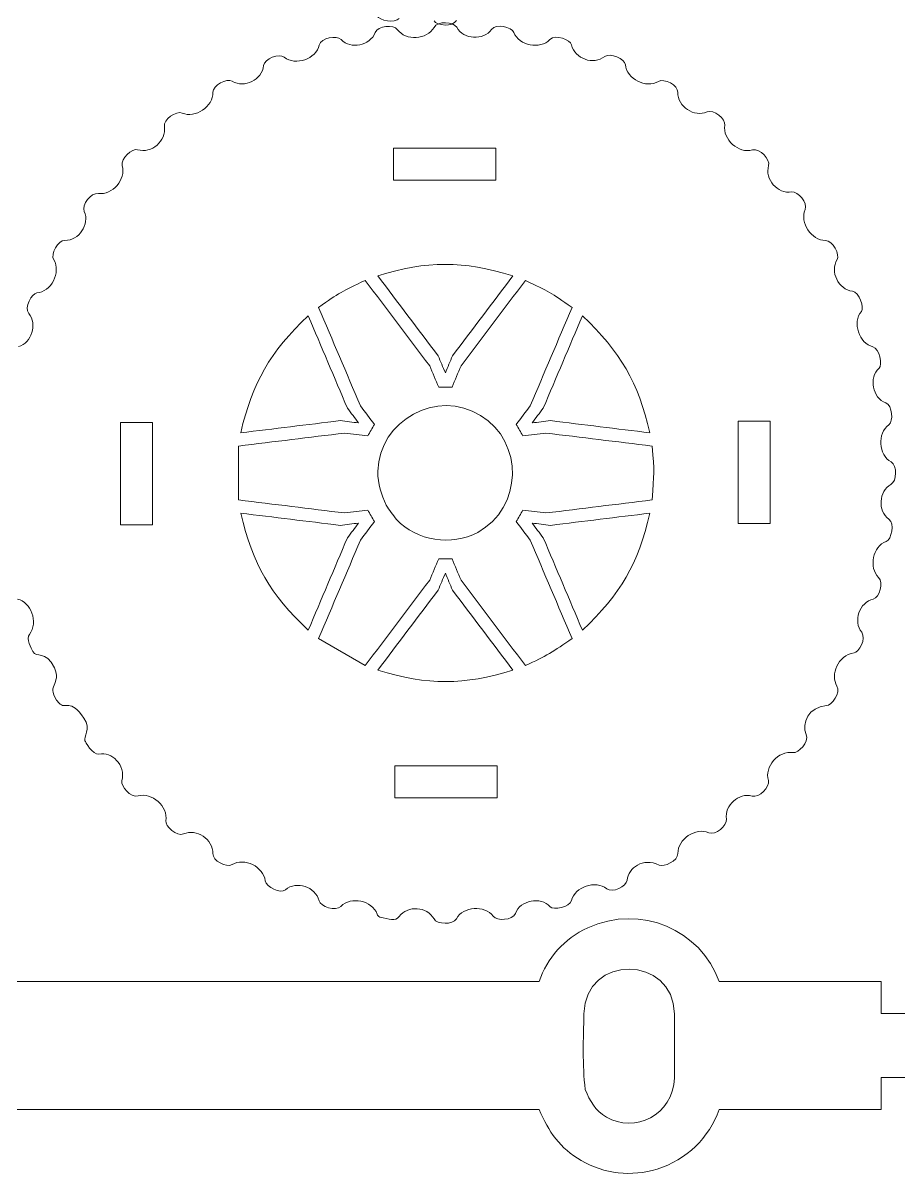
# Model space of a CAD drawing. Header units: centimetres. Extents: x -58 to 58, y -52 to 52.
# Drawn here: x -13.87 to -5.57, y 0.3 to 11.23 of the extents above; entities that cross this region are included whole.
import ezdxf

# ---------------------------------------------------------------- set-up
doc = ezdxf.new("R2010")
doc.units = ezdxf.units.CM
doc.header["$MEASUREMENT"] = 0
doc.layers.add('Camada 1', color=7, linetype='Continuous')

msp = doc.modelspace()

# ---------------------------------------------------------------- linework, layer by layer
at = {"layer": 'Camada 1', "color": 3, "lineweight": 9}
for points in [[(-10.51163, 11.29973), (-10.49637, 11.25726), (-10.33979, 11.22516), (-10.30362, 11.27563)], [(-10.3208, 11.16953), (-10.35518, 11.21714), (-10.50576, 11.20557), (-10.53051, 11.14099)], [(-9.97276, 11.1908), (-10.03803, 11.07325), (-10.24188, 11.06017), (-10.3208, 11.16953)], [(-9.97315, 11.25389), (-9.94646, 11.2038), (-9.79292, 11.19423), (-9.76037, 11.25469)], [(-9.75764, 11.19105), (-9.78843, 11.24667), (-9.93844, 11.25258), (-9.97276, 11.1908)], [(-9.42711, 11.17176), (-9.50495, 11.06297), (-9.69317, 11.07453), (-9.75764, 11.19105)], [(-9.21675, 11.14197), (-9.23783, 11.1951), (-9.38527, 11.23024), (-9.42711, 11.17176)], [(-10.85415, 11.07506), (-10.89334, 11.11579), (-11.04356, 11.09269), (-11.05994, 11.02239)], [(-10.53051, 11.14099), (-10.57836, 11.0162), (-10.76274, 10.98007), (-10.85415, 11.07506)], [(-8.87515, 11.07456), (-8.96794, 10.97815), (-9.1675, 11.01771), (-9.21675, 11.14197)], [(-8.66975, 11.02447), (-8.68027, 11.07297), (-8.82305, 11.12869), (-8.87515, 11.07456)], [(-11.39219, 10.90761), (-11.43988, 10.9458), (-11.58118, 10.89474), (-11.58771, 10.82802)], [(-11.05994, 11.02239), (-11.09068, 10.89062), (-11.28663, 10.8231), (-11.39219, 10.90761)], [(-8.35563, 10.91499), (-8.46031, 10.82953), (-8.64095, 10.89162), (-8.66975, 11.02447)], [(-8.15978, 10.83662), (-8.16439, 10.88763), (-8.30576, 10.9557), (-8.35563, 10.91499)], [(-11.58771, 10.82802), (-11.60081, 10.69433), (-11.77086, 10.61023), (-11.88492, 10.67984)], [(-7.84663, 10.67806), (-7.96274, 10.608), (-8.14762, 10.70196), (-8.15978, 10.83662)], [(-11.88492, 10.67984), (-11.93625, 10.71117), (-12.07079, 10.64216), (-12.06859, 10.5752)], [(-7.66284, 10.57509), (-7.66071, 10.6401), (-7.79081, 10.71174), (-7.84663, 10.67806)], [(-12.06859, 10.5752), (-12.06413, 10.44038), (-12.23533, 10.3243), (-12.35905, 10.37833)], [(-7.38506, 10.38963), (-7.50778, 10.33396), (-7.66723, 10.4404), (-7.66284, 10.57509)], [(-12.35905, 10.37833), (-12.41566, 10.40304), (-12.53873, 10.31754), (-12.52786, 10.24949)], [(-7.21711, 10.26448), (-7.20724, 10.3186), (-7.32463, 10.41703), (-7.38506, 10.38963)], [(-12.52786, 10.24949), (-12.50659, 10.11644), (-12.65177, 9.98966), (-12.78148, 10.03131)], [(-6.95505, 10.02888), (-7.08612, 9.99079), (-7.24165, 10.13011), (-7.21711, 10.26448)], [(-12.78148, 10.03131), (-12.83219, 10.0476), (-12.94682, 9.94822), (-12.92669, 9.87906)], [(-6.80236, 9.88025), (-6.78596, 9.93357), (-6.88413, 10.04948), (-6.95505, 10.02888)], [(-12.92669, 9.87906), (-12.8895, 9.75122), (-13.02205, 9.59808), (-13.15396, 9.61626)], [(-6.58443, 9.63079), (-6.71705, 9.60915), (-6.84191, 9.75159), (-6.80236, 9.88025)], [(-13.15396, 9.61626), (-13.22308, 9.62579), (-13.31427, 9.50884), (-13.28674, 9.44552)], [(-6.45632, 9.46387), (-6.42908, 9.52493), (-6.52363, 9.6407), (-6.58443, 9.63079)], [(-13.28674, 9.44552), (-13.23392, 9.32403), (-13.33785, 9.16902), (-13.47046, 9.17223)], [(-6.2623, 9.17191), (-6.39632, 9.16941), (-6.51105, 9.34114), (-6.45632, 9.46387)], [(-13.47046, 9.17223), (-13.53774, 9.17386), (-13.60938, 9.04359), (-13.57575, 8.98731)], [(-6.15261, 8.99015), (-6.12599, 9.03208), (-6.193, 9.1732), (-6.2623, 9.17191)], [(-13.57575, 8.98731), (-13.50599, 8.87055), (-13.60075, 8.6825), (-13.73779, 8.67379)], [(-6.00869, 8.6908), (-6.14134, 8.70555), (-6.22502, 8.87607), (-6.15261, 8.99015)], [(-13.73779, 8.67379), (-13.78028, 8.67109), (-13.86003, 8.53776), (-13.81245, 8.47964)], [(-5.9235, 8.49863), (-5.8953, 8.53199), (-5.94193, 8.68337), (-6.00869, 8.6908)], [(-13.81245, 8.47964), (-13.7288, 8.3774), (-13.78725, 8.20156), (-13.91036, 8.16539)], [(-5.8142, 8.16335), (-5.94641, 8.19611), (-6.01154, 8.39451), (-5.9235, 8.49863)], [(-5.75507, 7.96156), (-5.72292, 7.99073), (-5.7489, 8.14718), (-5.8142, 8.16335)], [(-5.69185, 7.63231), (-5.81866, 7.67988), (-5.85614, 7.86986), (-5.75507, 7.96156)], [(-5.66315, 7.42475), (-5.61845, 7.45637), (-5.62824, 7.60844), (-5.69185, 7.63231)], [(-5.64205, 7.07307), (-5.76158, 7.13807), (-5.77426, 7.34613), (-5.66315, 7.42475)], [(-5.64299, 6.85989), (-5.58755, 6.89056), (-5.5816, 7.04021), (-5.64205, 7.07307)], [(-5.66325, 6.5301), (-5.77114, 6.60843), (-5.75901, 6.79567), (-5.64299, 6.85989)], [(-5.68925, 6.31984), (-5.63732, 6.33936), (-5.60592, 6.48847), (-5.66325, 6.5301)], [(-5.7599, 5.97796), (-5.85664, 6.07164), (-5.81532, 6.27244), (-5.68925, 6.31984)], [(-5.8116, 5.77382), (-5.7489, 5.7885), (-5.71238, 5.93195), (-5.7599, 5.97796)], [(-13.91866, 5.77357), (-13.79584, 5.74393), (-13.71744, 5.55898), (-13.80775, 5.43767)], [(-5.92065, 5.45824), (-6.00376, 5.5623), (-5.94217, 5.74324), (-5.8116, 5.77382)], [(-13.80775, 5.43767), (-13.83751, 5.3977), (-13.79123, 5.30425), (-13.77504, 5.27566)], [(-5.99269, 5.26274), (-5.94858, 5.26878), (-5.87294, 5.39849), (-5.92065, 5.45824)], [(-13.77504, 5.27566), (-13.7401, 5.21406), (-13.65412, 5.29167), (-13.57014, 5.12155)], [(-6.15558, 4.94927), (-6.21937, 5.05468), (-6.14874, 5.24139), (-5.99269, 5.26274)], [(-13.57014, 5.12155), (-13.49479, 4.96888), (-13.67076, 4.9495), (-13.5257, 4.78831)], [(-6.25364, 4.76345), (-6.2058, 4.76629), (-6.11705, 4.88558), (-6.15558, 4.94927)], [(-13.5257, 4.78831), (-13.46461, 4.72043), (-13.42031, 4.83786), (-13.29092, 4.64478)], [(-6.44546, 4.4892), (-6.4926, 4.59662), (-6.42292, 4.7534), (-6.25364, 4.76345)], [(-13.29092, 4.64478), (-13.21829, 4.5364), (-13.29733, 4.46797), (-13.28086, 4.42994)], [(-6.56791, 4.31849), (-6.52635, 4.31193), (-6.41364, 4.41667), (-6.44546, 4.4892)], [(-13.28086, 4.42994), (-13.2785, 4.42444), (-13.21039, 4.29494), (-13.14772, 4.30531)], [(-13.14772, 4.30531), (-13.02898, 4.32497), (-12.89264, 4.20997), (-12.9303, 4.04956)], [(-6.805, 4.05578), (-6.84213, 4.18011), (-6.7144, 4.34164), (-6.56791, 4.31849)], [(-12.9303, 4.04956), (-12.94073, 4.00521), (-12.85118, 3.88658), (-12.77702, 3.908)], [(-6.95872, 3.90698), (-6.89349, 3.88937), (-6.7853, 3.98978), (-6.805, 4.05578)], [(-12.77702, 3.908), (-12.64645, 3.94573), (-12.49123, 3.80721), (-12.5148, 3.67327)], [(-7.20275, 3.68944), (-7.22243, 3.81959), (-7.08472, 3.94101), (-6.95872, 3.90698)], [(-12.5148, 3.67327), (-12.5236, 3.6233), (-12.40701, 3.52048), (-12.3465, 3.54757)], [(-7.66227, 3.36246), (-7.66609, 3.49778), (-7.49307, 3.61391), (-7.36928, 3.55914)], [(-7.36928, 3.55914), (-7.3077, 3.5319), (-7.19312, 3.62582), (-7.20275, 3.68944)], [(-12.3465, 3.54757), (-12.22392, 3.60245), (-12.06442, 3.49572), (-12.069, 3.36111)], [(-12.069, 3.36111), (-12.07121, 3.29641), (-11.94048, 3.22475), (-11.88692, 3.25753)], [(-11.88692, 3.25753), (-11.7718, 3.328), (-11.58709, 3.23707), (-11.57263, 3.10294)], [(-8.14327, 3.10927), (-8.13138, 3.22642), (-7.99266, 3.32864), (-7.83982, 3.25265)], [(-7.83982, 3.25265), (-7.79681, 3.23125), (-7.66027, 3.29128), (-7.66227, 3.36246)], [(-11.57263, 3.10294), (-11.56612, 3.04244), (-11.42574, 2.97994), (-11.3807, 3.01871)], [(-11.3807, 3.01871), (-11.27729, 3.10776), (-11.09407, 3.04732), (-11.0626, 2.91504)], [(-8.67066, 2.91649), (-8.63815, 3.04769), (-8.44102, 3.1136), (-8.33639, 3.02798)], [(-8.33639, 3.02798), (-8.28597, 2.98672), (-8.14948, 3.04813), (-8.14327, 3.10927)], [(-10.85557, 2.86184), (-10.76118, 2.95985), (-10.55756, 2.91662), (-10.51163, 2.78869)], [(-9.20172, 2.79417), (-9.15405, 2.92097), (-8.96413, 2.95836), (-8.87245, 2.85731)], [(-11.0626, 2.91504), (-11.04883, 2.85713), (-10.90485, 2.81068), (-10.85557, 2.86184)], [(-10.30362, 2.7646), (-10.22519, 2.874), (-10.03633, 2.86145), (-9.97315, 2.74285)], [(-9.76037, 2.74368), (-9.69675, 2.86191), (-9.49242, 2.8768), (-9.41256, 2.76849)], [(-8.87245, 2.85731), (-8.84326, 2.82514), (-8.68683, 2.85119), (-8.67066, 2.91649)], [(-7.27161, 2.14985), (-7.44489, 2.63699), (-8.01275, 2.88902), (-8.51581, 2.6584)], [(-10.51163, 2.78869), (-10.50659, 2.7747), (-10.49825, 2.7669), (-10.48597, 2.75863)], [(-10.48597, 2.75863), (-10.48596, 2.75863), (-10.48596, 2.75865), (-10.4859, 2.75863)], [(-10.4859, 2.75863), (-10.39982, 2.74429), (-10.33734, 2.71754), (-10.30362, 2.7646)], [(-9.97315, 2.74285), (-9.94646, 2.69273), (-9.79292, 2.6832), (-9.76037, 2.74368)], [(-9.41256, 2.76849), (-9.3789, 2.72283), (-9.22708, 2.72668), (-9.20172, 2.79417)], [(-8.51581, 2.6584), (-8.74216, 2.55463), (-8.90078, 2.37144), (-8.97716, 2.14985)], [(-8.97716, 2.14985), (-8.97716, 2.14985), (-16.54505, 2.14984), (-16.54505, 2.14984)], [(-5.73461, 2.14985), (-5.73461, 2.14985), (-7.27161, 2.14985), (-7.27161, 2.14985)], [(-5.73461, 1.8464), (-5.73461, 1.94755), (-5.73461, 2.0487), (-5.73461, 2.14985)], [(-5.43116, 1.8464), (-5.53231, 1.8464), (-5.63346, 1.8464), (-5.73461, 1.8464)], [(-5.73461, 0.93607), (-5.73461, 1.03722), (-5.73461, 1.13835), (-5.73461, 1.2395)], [(-5.73461, 1.2395), (-5.63302, 1.2395), (-5.53143, 1.2395), (-5.42984, 1.2395)], [(-16.54505, 0.93603), (-16.54505, 0.93603), (-8.976, 0.93605), (-8.976, 0.93605)], [(-8.976, 0.93605), (-8.88954, 0.72916), (-8.77788, 0.56831), (-8.57821, 0.45268)], [(-7.86011, 0.37178), (-7.57684, 0.45878), (-7.36616, 0.67008), (-7.27261, 0.93607)], [(-7.27261, 0.93607), (-7.27261, 0.93607), (-5.73461, 0.93607), (-5.73461, 0.93607)], [(-8.57821, 0.45268), (-8.36061, 0.32664), (-8.10026, 0.29801), (-7.86011, 0.37178)]]:
    msp.add_open_spline(points, degree=3, dxfattribs=at)
at = {"layer": 'Camada 1', "lineweight": 9}
for points in [[(-10.35755, 9.74233), (-10.35755, 9.84345), (-10.35755, 9.94459), (-10.35755, 10.04572)], [(-10.35755, 10.04572), (-10.03393, 10.04572), (-9.71033, 10.04572), (-9.3867, 10.04572)], [(-9.3867, 10.04572), (-9.3867, 9.94459), (-9.3867, 9.84345), (-9.3867, 9.74233)], [(-9.3867, 9.74233), (-9.71033, 9.74233), (-10.03393, 9.74233), (-10.35755, 9.74233)], [(-9.22584, 8.83767), (-9.7023, 8.98174), (-10.03757, 8.97929), (-10.50578, 8.83767)], [(-10.50578, 8.83767), (-10.31523, 8.58472), (-10.12473, 8.33174), (-9.93418, 8.07879)], [(-9.79744, 8.07879), (-9.60689, 8.33174), (-9.41636, 8.58472), (-9.22584, 8.83767)], [(-11.16484, 8.45654), (-11.52816, 8.11529), (-11.69338, 7.82326), (-11.80476, 7.34863)], [(-10.79362, 7.58258), (-10.91736, 7.8739), (-11.04111, 8.16523), (-11.16484, 8.45654)], [(-8.56681, 8.45654), (-8.69052, 8.16523), (-8.81426, 7.8739), (-8.938, 7.58258)], [(-7.92686, 7.34863), (-8.03928, 7.82755), (-8.20443, 8.11625), (-8.56681, 8.45654)], [(-9.93418, 8.07879), (-9.9114, 8.02478), (-9.88859, 7.97075), (-9.86581, 7.91674)], [(-9.86581, 7.91674), (-9.84303, 7.97075), (-9.82023, 8.02478), (-9.79744, 8.07879)], [(-10.50549, 6.98403), (-10.49333, 7.46833), (-9.945, 7.7669), (-9.53161, 7.51417)], [(-10.68746, 7.44235), (-10.72285, 7.48909), (-10.75823, 7.53584), (-10.79362, 7.58258)], [(-8.938, 7.58258), (-8.97339, 7.53584), (-9.00878, 7.48909), (-9.04416, 7.44235)], [(-12.94304, 6.47688), (-12.94304, 6.8005), (-12.94304, 7.1241), (-12.94304, 7.44773)], [(-12.94304, 7.44773), (-12.8419, 7.44773), (-12.74077, 7.44773), (-12.63963, 7.44773)], [(-12.63963, 7.44773), (-12.63963, 7.1241), (-12.63963, 6.8005), (-12.63963, 6.47688)], [(-11.80476, 7.34863), (-11.49052, 7.38714), (-11.17625, 7.42565), (-10.86199, 7.46414)], [(-10.86199, 7.46414), (-10.80382, 7.4569), (-10.74565, 7.44961), (-10.68746, 7.44235)], [(-9.53161, 7.51417), (-9.11827, 7.26144), (-9.13385, 6.63734), (-9.55943, 6.40571)], [(-9.04416, 7.44235), (-8.98599, 7.44961), (-8.92782, 7.4569), (-8.86963, 7.46418)], [(-8.86963, 7.46418), (-8.55539, 7.42565), (-8.24113, 7.38714), (-7.92686, 7.34863)], [(-7.0921, 7.46024), (-6.991, 7.46024), (-6.88985, 7.46024), (-6.78874, 7.46024)], [(-7.0921, 6.48939), (-7.0921, 6.81301), (-7.0921, 7.13661), (-7.0921, 7.46024)], [(-6.78874, 7.46024), (-6.78874, 7.13661), (-6.78874, 6.81301), (-6.78874, 6.48939)], [(-10.42776, 6.66188), (-10.46735, 6.76465), (-10.50858, 6.86055), (-10.50549, 6.98403)], [(-10.86201, 6.47178), (-11.17625, 6.51029), (-11.49052, 6.5488), (-11.80476, 6.5873)], [(-11.80476, 6.5873), (-11.69033, 6.09989), (-11.52615, 5.81874), (-11.16482, 5.47939)], [(-10.32939, 6.5268), (-10.36218, 6.57182), (-10.39497, 6.61686), (-10.42776, 6.66188)], [(-7.92686, 6.5873), (-8.24113, 6.5488), (-8.55539, 6.51029), (-8.86963, 6.47178)], [(-8.56679, 5.47941), (-8.2016, 5.82232), (-8.0401, 6.10484), (-7.92686, 6.5873)], [(-12.63963, 6.47688), (-12.74077, 6.47688), (-12.8419, 6.47688), (-12.94304, 6.47688)], [(-10.68746, 6.49357), (-10.74565, 6.48632), (-10.80382, 6.47904), (-10.86201, 6.47178)], [(-10.7936, 6.35334), (-10.75823, 6.40009), (-10.72285, 6.44685), (-10.68746, 6.49357)], [(-9.55943, 6.40571), (-9.80487, 6.27212), (-10.13684, 6.32434), (-10.32939, 6.5268)], [(-8.86963, 6.47178), (-8.92782, 6.47904), (-8.98599, 6.48632), (-9.04416, 6.49357)], [(-9.04416, 6.49357), (-9.00878, 6.44682), (-8.97339, 6.40009), (-8.938, 6.35334)], [(-6.78874, 6.48939), (-6.88985, 6.48939), (-6.991, 6.48939), (-7.0921, 6.48939)], [(-11.16482, 5.47939), (-11.04108, 5.7707), (-10.91733, 6.06203), (-10.7936, 6.35334)], [(-8.938, 6.35334), (-8.81426, 6.062), (-8.69052, 5.77073), (-8.56679, 5.47941)], [(-9.86581, 6.0192), (-9.88859, 5.96518), (-9.9114, 5.91116), (-9.93418, 5.85714)], [(-9.79744, 5.85717), (-9.82023, 5.91118), (-9.84303, 5.96518), (-9.86581, 6.0192)], [(-9.93418, 5.85714), (-10.12473, 5.6042), (-10.31523, 5.35122), (-10.50578, 5.09827)], [(-9.22584, 5.09827), (-9.41636, 5.35122), (-9.60689, 5.6042), (-9.79744, 5.85717)], [(-10.50578, 5.09827), (-10.03026, 4.95445), (-9.68999, 4.95791), (-9.22584, 5.09827)], [(-10.34508, 3.89141), (-10.34508, 3.99253), (-10.34508, 4.09366), (-10.34508, 4.1948)], [(-10.34508, 4.1948), (-10.02144, 4.1948), (-9.69782, 4.1948), (-9.37423, 4.1948)], [(-9.37423, 4.1948), (-9.37423, 4.09366), (-9.37423, 3.99253), (-9.37423, 3.89141)], [(-9.37423, 3.89141), (-9.69782, 3.89141), (-10.02144, 3.89141), (-10.34508, 3.89141)], [(-8.5529, 1.84342), (-8.5428, 2.41434), (-7.70301, 2.40118), (-7.69462, 1.84225)], [(-8.53925, 1.12543), (-8.56998, 1.36151), (-8.55711, 1.60567), (-8.5529, 1.84342)], [(-7.69462, 1.84225), (-7.6949, 1.63996), (-7.69517, 1.43766), (-7.69544, 1.23537)], [(-7.69544, 1.23537), (-7.70755, 0.88014), (-8.07383, 0.71062), (-8.33966, 0.86458)], [(-8.33966, 0.86458), (-8.44751, 0.92703), (-8.49487, 1.01788), (-8.53925, 1.12543)]]:
    msp.add_open_spline(points, degree=3, dxfattribs=at)
at = {"layer": 'Camada 1', "color": 1, "lineweight": 9}
for points in [[(-10.62455, 8.79265), (-10.83699, 8.6931), (-10.87797, 8.67311), (-11.06649, 8.53694)], [(-10.01429, 7.98244), (-10.21771, 8.25249), (-10.42112, 8.52259), (-10.62455, 8.79265)], [(-9.10708, 8.79265), (-9.3105, 8.52259), (-9.51393, 8.25252), (-9.71736, 7.98244)], [(-8.66514, 8.53694), (-8.86399, 8.67627), (-8.88721, 8.68961), (-9.10708, 8.79265)], [(-11.06649, 8.53694), (-10.93438, 8.2259), (-10.80226, 7.91483), (-10.67016, 7.60379)], [(-9.06149, 7.60379), (-8.92938, 7.91483), (-8.79728, 8.2259), (-8.66514, 8.53694)], [(-9.92893, 7.78015), (-9.95738, 7.84757), (-9.98584, 7.915), (-10.01429, 7.98244)], [(-9.71736, 7.98244), (-9.74581, 7.915), (-9.77424, 7.84757), (-9.80268, 7.78015)], [(-9.80268, 7.78015), (-9.84476, 7.78015), (-9.88685, 7.78015), (-9.92893, 7.78015)], [(-10.67016, 7.60379), (-10.62597, 7.54544), (-10.58178, 7.48708), (-10.53763, 7.42874)], [(-9.194, 7.42872), (-9.14985, 7.48708), (-9.10567, 7.54542), (-9.06149, 7.60379)], [(-10.81861, 7.34662), (-11.15412, 7.30552), (-11.48963, 7.26439), (-11.82516, 7.22325)], [(-10.60075, 7.31938), (-10.67335, 7.32847), (-10.74597, 7.33754), (-10.81861, 7.34662)], [(-10.53763, 7.42874), (-10.55864, 7.39229), (-10.5797, 7.35584), (-10.60075, 7.31938)], [(-9.13091, 7.31938), (-9.15192, 7.35584), (-9.17295, 7.39227), (-9.194, 7.42872)], [(-8.91302, 7.34662), (-8.98564, 7.33754), (-9.05827, 7.32847), (-9.13091, 7.31938)], [(-7.90646, 7.22328), (-8.24199, 7.26439), (-8.57751, 7.30552), (-8.91302, 7.34662)], [(-11.82516, 7.22325), (-11.82516, 7.22325), (-11.82516, 6.71267), (-11.82516, 6.71267)], [(-7.90646, 6.71267), (-7.88821, 6.9684), (-7.8833, 6.97439), (-7.90646, 7.22328)], [(-11.82516, 6.71267), (-11.48963, 6.67157), (-11.15414, 6.63044), (-10.81861, 6.58933)], [(-8.91302, 6.58933), (-8.57751, 6.63044), (-8.24199, 6.67157), (-7.90646, 6.71267)], [(-10.81861, 6.58933), (-10.74597, 6.59839), (-10.67337, 6.60745), (-10.60075, 6.61654)], [(-10.60075, 6.61654), (-10.5797, 6.58012), (-10.55864, 6.54367), (-10.53763, 6.50722)], [(-9.194, 6.50722), (-9.17295, 6.54367), (-9.15192, 6.58012), (-9.13091, 6.61654)], [(-9.13091, 6.61654), (-9.05827, 6.60745), (-8.98564, 6.59839), (-8.91302, 6.58933)], [(-10.53763, 6.50722), (-10.58178, 6.44885), (-10.62595, 6.39051), (-10.67014, 6.33217)], [(-9.06149, 6.33214), (-9.10567, 6.39049), (-9.14982, 6.44885), (-9.194, 6.50722)], [(-10.67014, 6.33217), (-10.80224, 6.0211), (-10.93438, 5.71002), (-11.06649, 5.39898)], [(-8.66512, 5.39898), (-8.79725, 5.71002), (-8.92936, 6.0211), (-9.06149, 6.33214)], [(-10.01429, 5.9535), (-9.98584, 6.02092), (-9.95738, 6.08835), (-9.92893, 6.15579)], [(-9.92893, 6.15579), (-9.88685, 6.15579), (-9.84476, 6.15579), (-9.80268, 6.15579)], [(-9.80268, 6.15579), (-9.77424, 6.08835), (-9.74581, 6.02092), (-9.71736, 5.95352)], [(-10.62455, 5.14329), (-10.42112, 5.41335), (-10.21771, 5.6834), (-10.01429, 5.9535)], [(-9.71736, 5.95352), (-9.51393, 5.68344), (-9.3105, 5.41335), (-9.10708, 5.14329)], [(-11.06649, 5.39898), (-11.06649, 5.39898), (-10.62455, 5.14329), (-10.62455, 5.14329)], [(-9.10708, 5.14329), (-8.91524, 5.2298), (-8.83575, 5.27946), (-8.66512, 5.39898)]]:
    msp.add_open_spline(points, degree=3, dxfattribs=at)

doc.saveas('drawing.dxf')
